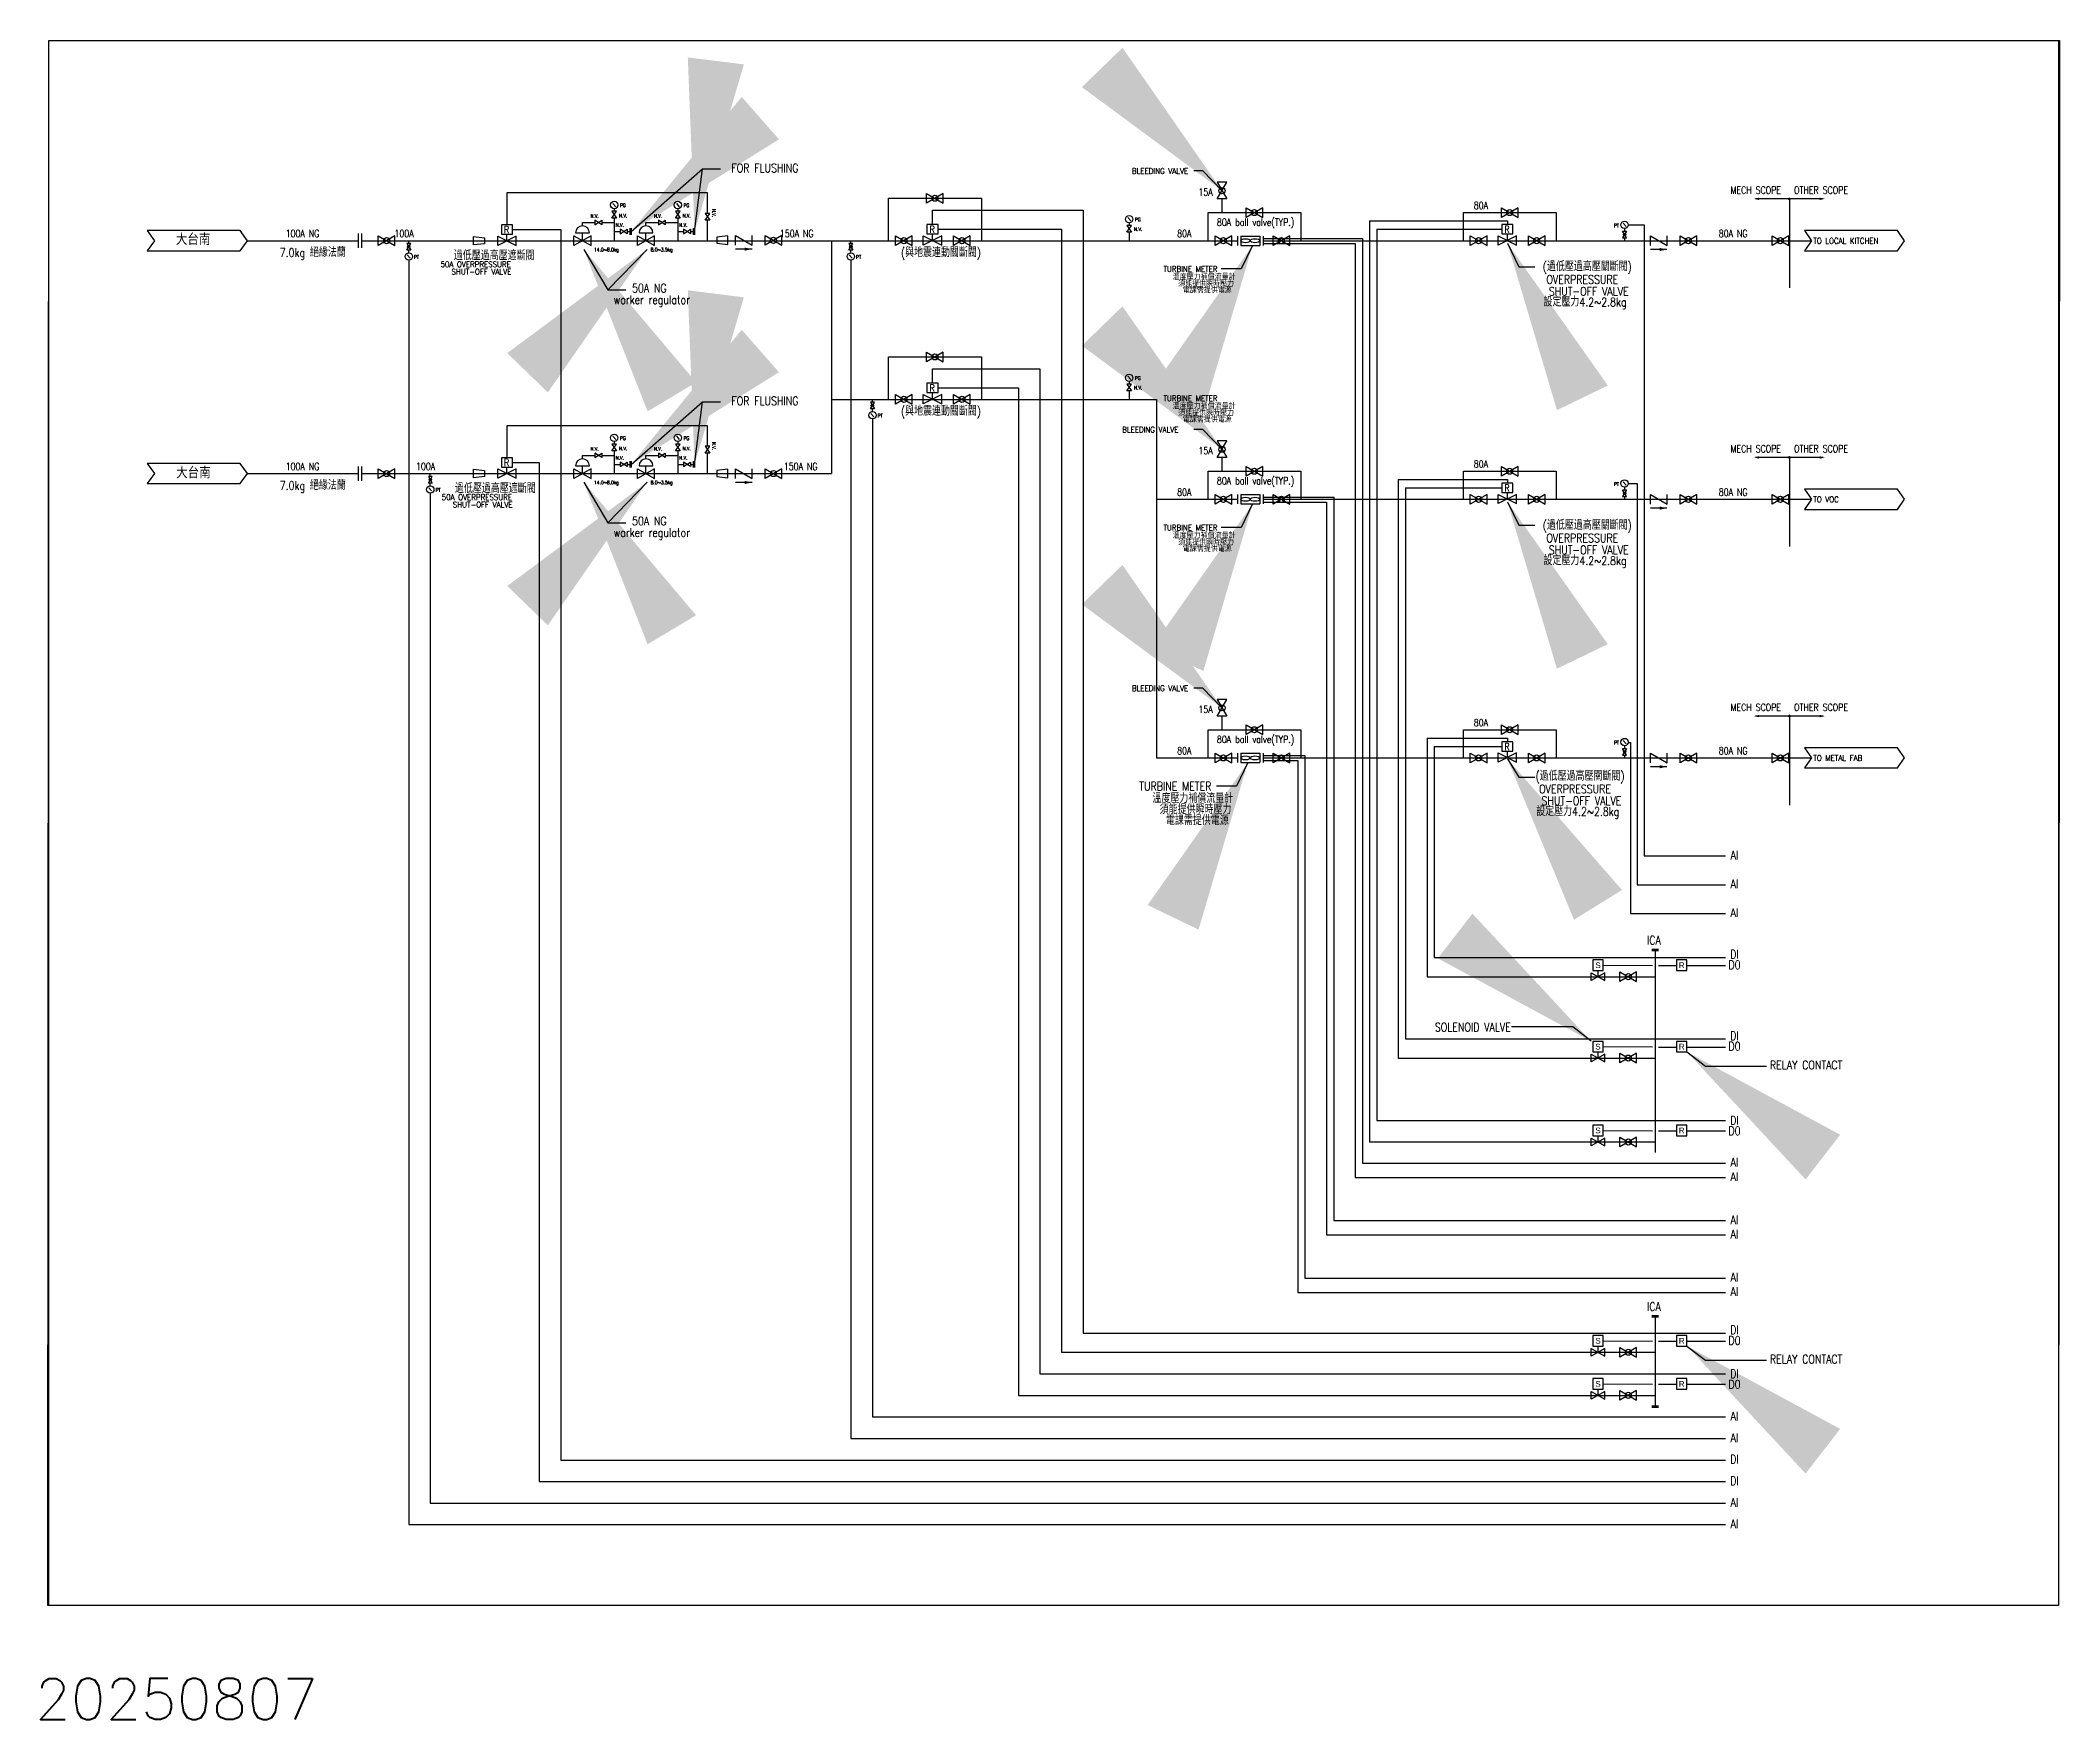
# Model space of a CAD drawing. Header units: millimetres. Extents: x 25235 to 25970, y -8887 to -8276.
import ezdxf
from ezdxf.enums import TextEntityAlignment as Align

# ---------------------------------------------------------------- set-up
doc = ezdxf.new("R2010")
doc.units = ezdxf.units.MM
for name, color, linetype in [('0-FMCS', 6, 'Continuous'), ('M-P-TXT2.5', 7, 'Continuous'), ('M-P-TXT3', 52, 'Continuous'), ('M-P-VALVE', 7, 'Continuous'), ('P-TXT', 7, 'Continuous'), ('TXT3', 246, 'Continuous')]:
    doc.layers.add(name, color=color, linetype=linetype)
doc.styles.add('HKEC', font='romans.shx', dxfattribs={"width": 0.8, "bigfont": 'china.shx'})
doc.styles.add('LK-TXT2-P', font='romans.shx', dxfattribs={"width": 0.8, "bigfont": 'chineset.shx'})
doc.styles.get("Standard").update_dxf_attribs({"font": 'arial.ttf'})
doc.dimstyles.new('ISO-25', dxfattribs={"dimtxt": 2.5, "dimasz": 2.5, "dimexe": 1.25, "dimexo": 0.625, "dimtad": 1, "dimtxsty": 'Standard', "dimcen": 2.5, "dimadec": 0, "dimazin": 0, "dimtfac": 1, "dimtmove": 0, "dimatfit": 3, "dimfxl": 1, "dimarcsym": 0})

# ---------------------------------------------------------------- blocks, each defined once
blk = doc.blocks.new('GLV')
at = {"layer": 'M-P-VALVE'}
blk.add_lwpolyline([(0, -0.675), (0, 0.675), (2.322, -0.675), (2.322, 0.675)], close=True, dxfattribs=at)
blk.add_circle((1.161, 0), 0.425, dxfattribs=at)
blk = doc.blocks.new('GLV-69')
blk.add_blockref('GLV', (0, 0))
blk = doc.blocks.new('PG-69')
at = {"layer": 'M-P-VALVE'}
for p, q in [((-0.22, 3.02), (0.28, 2.46)), ((0, 2.12), (0, 1.65)), ((0, 0.49), (0, 0))]:
    blk.add_line(p, q, dxfattribs=at)
blk.add_circle((0, 2.76), 0.642, dxfattribs=at)
at = {"xscale": 0.5, "yscale": 0.5, "zscale": 0.5, "rotation": 270}
blk.add_blockref('GLV-69', (0, 1.65), dxfattribs=at)
blk = doc.blocks.new('PNE-TWO')
at = {"layer": 'M-P-VALVE'}
blk.add_line((0, 0), (0, 1.07), dxfattribs=at)
blk.add_lwpolyline([(1.18, 0.66), (-1.18, -0.66), (-1.18, 0.66), (1.18, -0.66)], close=True, dxfattribs=at)
blk.add_lwpolyline([(-0.95, 1.07), (0.95, 1.07, 1)], format="xyb", close=True, dxfattribs=at)
blk = doc.blocks.new('PNE-TWO-69')
at = {"xscale": 1.015873015872455, "yscale": 1.015873015872455, "zscale": 1.015873015872455}
blk.add_blockref('PNE-TWO', (1.2, 0), dxfattribs=at)
blk = doc.blocks.new('50Ax32A-1')
at = {"flags": 128}
blk.add_lwpolyline([(0, -30), (0, 30), (76, 21), (76, -21)], close=True, dxfattribs=at)
blk = doc.blocks.new('CV')
at = {"layer": 'M-P-VALVE'}
blk.add_line((2.29, -1.23), (0, -1.23), dxfattribs=at)
blk.add_lwpolyline([(0, -0.68), (0, 0.68), (2.32, -0.68), (2.32, 0.68)], dxfattribs=at)
blk.add_lwpolyline([(2.29, -1.23, 0, 0.447, 0), (1.26, -1.23, 0.447, 0.447, 0)], format="xyseb", dxfattribs=at)
blk = doc.blocks.new('CV-69')
blk.add_blockref('CV', (0, 0))
blk = doc.blocks.new('0-PG')
at = {"layer": 'M-P-VALVE'}
for p, q in [((-9, 161), (11, 138)), ((0, 125), (0, 106)), ((0, 59), (0, 0))]:
    blk.add_line(p, q, dxfattribs=at)
blk.add_lwpolyline([(16, 106), (-16, 106), (16, 59), (-16, 59)], close=True, dxfattribs=at)
blk.add_circle((0, 150), 25.7, dxfattribs=at)
at = {"layer": 'P-TXT', "ltscale": 10, "style": 'HKEC', "width": 0.8}
blk.add_text('PG', height=25, dxfattribs=at).set_placement((40, 135))
blk = doc.blocks.new('0-N.V.')
at = {"layer": 'M-P-VALVE'}
blk.add_lwpolyline([(-24, 16), (-24, -16), (24, 16), (24, -16)], close=True, dxfattribs=at)
at = {"layer": 'M-P-VALVE', "style": 'HKEC', "width": 0.8}
blk.add_text('N.V.', height=25, dxfattribs=at).set_placement((-55, 33))

msp = doc.modelspace()

# ---------------------------------------------------------------- hatches: boundary and pattern name
at = {"layer": 'M-P-TXT3'}
h = msp.add_hatch(dxfattribs=at)
h.set_pattern_fill('ANSI31', color=256, scale=0.608797, style=0)
h.set_pattern_definition([(225, (26026.89397, -8281.48494), (0.053810543, -0.053810543), [])])
edge = h.paths.add_edge_path()
edge.add_arc((25871.41, -8333.47), 0.304, 0, 360)
h = msp.add_hatch(dxfattribs=at)
h.set_pattern_fill('ANSI31', color=256, scale=0.608797, style=0)
h.set_pattern_definition([(225, (26026.89397, -8375.533546), (0.053810543, -0.053810543), [])])
edge = h.paths.add_edge_path()
edge.add_arc((25871.41, -8427.52), 0.304, 0, 360)
h = msp.add_hatch(dxfattribs=at)
h.set_pattern_fill('ANSI31', color=256, scale=0.608797, style=0)
h.set_pattern_definition([(225, (26026.89397, -8469.582154), (0.053810543, -0.053810543), [])])
edge = h.paths.add_edge_path()
edge.add_arc((25871.41, -8521.57), 0.304, 0, 360)

# ---------------------------------------------------------------- linework, layer by layer
for p, q in [((25478, -8331.3), (25405.1, -8331.3)), ((25405.1, -8331.3), (25405.1, -8342.91)), ((25478, -8338.76), (25478, -8331.3)), ((25665.09, -8333.51), (25665.09, -8338.46)), ((25871.41, -8339.78), (25871.41, -8365.87)), ((25350.94, -8346.07), (25350.94, -8351.3)), ((25352.24, -8346.07), (25352.24, -8351.3)), ((25408.49, -8346.99), (25401.71, -8350.38)), ((25401.71, -8350.38), (25401.71, -8346.99)), ((25401.71, -8346.99), (25408.49, -8350.38)), ((25405.1, -8348.68), (25405.1, -8346.32)), ((25408.49, -8350.38), (25408.49, -8346.99)), ((25432.56, -8343.35), (25432.56, -8342.06)), ((25432.56, -8342.06), (25437.1, -8342.06)), ((25439.56, -8342.06), (25444.1, -8342.06)), ((25444.1, -8343.53), (25444.1, -8348.68)), ((25444.1, -8345.32), (25446.27, -8345.32)), ((25448.73, -8345.32), (25449.72, -8345.32)), ((25449.72, -8344.14), (25449.72, -8346.5)), ((25450.24, -8344.14), (25450.24, -8346.5)), ((25455.64, -8343.35), (25455.64, -8342.06)), ((25455.64, -8342.06), (25460.18, -8342.06)), ((25462.64, -8342.06), (25467.19, -8342.06)), ((25467.19, -8343.53), (25467.19, -8348.68)), ((25467.19, -8345.32), (25469.36, -8345.32)), ((25471.82, -8345.32), (25472.8, -8345.32)), ((25472.8, -8344.14), (25472.8, -8346.5)), ((25473.32, -8344.14), (25473.32, -8346.5)), ((25478, -8348.68), (25478, -8341.22)), ((25563.24, -8346.88), (25556.46, -8350.26)), ((25556.46, -8350.26), (25556.46, -8346.88)), ((25556.46, -8346.88), (25563.24, -8350.26)), ((25559.85, -8348.57), (25559.85, -8346.2)), ((25563.24, -8350.26), (25563.24, -8346.88)), ((25772.24, -8346.88), (25765.47, -8350.26)), ((25765.47, -8350.26), (25765.47, -8346.88)), ((25765.47, -8346.88), (25772.24, -8350.26)), ((25768.86, -8348.57), (25768.86, -8346.2)), ((25772.24, -8350.26), (25772.24, -8346.88)), ((25310.71, -8348.68), (25350.94, -8348.68)), ((25352.24, -8348.68), (25670.69, -8348.68)), ((25680.03, -8348.68), (25879.48, -8348.68)), ((25523.06, -8406.39), (25641.31, -8406.39)), ((25563.24, -8404.58), (25556.46, -8407.96)), ((25556.46, -8407.96), (25556.46, -8404.58)), ((25556.46, -8404.58), (25563.24, -8407.96)), ((25559.85, -8406.27), (25559.85, -8403.91)), ((25563.24, -8407.96), (25563.24, -8404.58)), ((25641.31, -8406.39), (25641.31, -8536.78)), ((25478, -8416), (25405.1, -8416)), ((25405.1, -8416), (25405.1, -8427.6)), ((25478, -8423.46), (25478, -8416)), ((25432.56, -8428.04), (25432.56, -8426.75)), ((25432.56, -8426.75), (25437.1, -8426.75)), ((25432.56, -8428.04), (25432.56, -8426.75)), ((25432.56, -8426.75), (25437.1, -8426.75)), ((25439.56, -8426.75), (25444.1, -8426.75)), ((25444.1, -8428.23), (25444.1, -8433.38)), ((25449.72, -8428.84), (25449.72, -8431.19)), ((25450.24, -8428.84), (25450.24, -8431.19)), ((25455.64, -8428.04), (25455.64, -8426.75)), ((25455.64, -8426.75), (25460.18, -8426.75)), ((25462.64, -8426.75), (25467.19, -8426.75)), ((25467.19, -8428.23), (25467.19, -8433.38)), ((25472.8, -8428.84), (25472.8, -8431.19)), ((25473.32, -8428.84), (25473.32, -8431.19)), ((25478, -8433.38), (25478, -8425.92)), ((25665.09, -8427.56), (25665.09, -8432.51)), ((25310.71, -8433.38), (25350.94, -8433.38)), ((25350.94, -8430.77), (25350.94, -8435.99)), ((25352.24, -8430.77), (25352.24, -8435.99)), ((25352.24, -8433.38), (25523.06, -8433.38)), ((25408.49, -8431.68), (25401.71, -8435.07)), ((25401.71, -8435.07), (25401.71, -8431.68)), ((25401.71, -8431.68), (25408.49, -8435.07)), ((25405.1, -8433.38), (25405.1, -8431.01)), ((25408.49, -8435.07), (25408.49, -8431.68)), ((25444.1, -8430.02), (25446.27, -8430.02)), ((25448.73, -8430.02), (25449.72, -8430.02)), ((25467.19, -8430.02), (25469.36, -8430.02)), ((25471.82, -8430.02), (25472.8, -8430.02)), ((25871.41, -8433.83), (25871.41, -8459.91)), ((25641.31, -8442.73), (25670.69, -8442.73)), ((25680.03, -8442.73), (25879.48, -8442.73)), ((25772.24, -8440.93), (25765.47, -8444.31)), ((25765.47, -8444.31), (25765.47, -8440.93)), ((25765.47, -8440.93), (25772.24, -8444.31)), ((25768.86, -8442.62), (25768.86, -8440.25)), ((25772.24, -8444.31), (25772.24, -8440.93)), ((25665.09, -8521.61), (25665.09, -8526.56)), ((25871.41, -8527.87), (25871.41, -8553.96)), ((25641.31, -8536.78), (25670.69, -8536.78)), ((25680.03, -8536.78), (25879.48, -8536.78)), ((25772.24, -8534.98), (25765.47, -8538.36)), ((25765.47, -8538.36), (25765.47, -8534.98)), ((25765.47, -8534.98), (25772.24, -8538.36)), ((25768.86, -8536.67), (25768.86, -8534.3)), ((25772.24, -8538.36), (25772.24, -8534.98)), ((25821.45, -8606.28), (25823.81, -8606.28)), ((25821.45, -8606.8), (25823.81, -8606.8)), ((25822.63, -8606.8), (25822.63, -8680.24)), ((25821.45, -8739.52), (25823.81, -8739.52)), ((25821.45, -8740.05), (25823.81, -8740.05)), ((25822.63, -8740.05), (25822.63, -8772.4)), ((25821.45, -8772.4), (25823.81, -8772.4)), ((25821.45, -8772.92), (25823.81, -8772.92))]:
    msp.add_line(p, q)
at = {"color": 2}
for p, q in [((25670.69, -8346.99), (25670.69, -8350.38)), ((25671.91, -8346.99), (25671.91, -8350.38)), ((25671.91, -8346.99), (25678.81, -8346.99)), ((25678.81, -8346.99), (25678.81, -8350.38)), ((25680.03, -8346.99), (25680.03, -8350.38)), ((25671.91, -8350.38), (25678.81, -8350.38)), ((25670.69, -8441.03), (25670.69, -8444.43)), ((25671.91, -8441.03), (25671.91, -8444.43)), ((25671.91, -8441.03), (25678.81, -8441.03)), ((25678.81, -8441.03), (25678.81, -8444.43)), ((25680.03, -8441.03), (25680.03, -8444.43)), ((25671.91, -8444.43), (25678.81, -8444.43)), ((25670.69, -8535.08), (25670.69, -8538.48)), ((25671.91, -8535.08), (25671.91, -8538.48)), ((25671.91, -8535.08), (25678.81, -8535.08)), ((25671.91, -8538.48), (25678.81, -8538.48)), ((25678.81, -8535.08), (25678.81, -8538.48)), ((25680.03, -8535.08), (25680.03, -8538.48))]:
    msp.add_line(p, q, dxfattribs=at)
for points in [[(25238.51, -8275.83), (25969.67, -8275.83), (25969.3, -8845.01), (25238.13, -8845.01)], [(25238.51, -8275.83), (25969.3, -8275.83), (25969.3, -8845.01), (25238.51, -8845.01)], [(25403.07, -8346.32), (25407.13, -8346.32), (25407.13, -8342.91), (25403.07, -8342.91)], [(25557.82, -8346.2), (25561.88, -8346.2), (25561.88, -8342.8), (25557.82, -8342.8)], [(25766.83, -8346.2), (25770.89, -8346.2), (25770.89, -8342.8), (25766.83, -8342.8)], [(25557.82, -8403.91), (25561.88, -8403.91), (25561.88, -8400.5), (25557.82, -8400.5)], [(25403.07, -8431.01), (25407.13, -8431.01), (25407.13, -8427.6), (25403.07, -8427.6)], [(25766.83, -8440.25), (25770.89, -8440.25), (25770.89, -8436.85), (25766.83, -8436.85)], [(25766.83, -8534.3), (25770.89, -8534.3), (25770.89, -8530.89), (25766.83, -8530.89)]]:
    msp.add_lwpolyline(points, close=True)
for points in [[(25543.85, -8348.68), (25543.85, -8333.24), (25577.59, -8333.24), (25577.59, -8348.68)], [(25660.03, -8348.68), (25660.03, -8338.46), (25693.78, -8338.46), (25693.78, -8348.68)], [(25752.85, -8348.68), (25752.85, -8338.46), (25786.6, -8338.46), (25786.6, -8348.68)], [(25523.06, -8348.68), (25523.06, -8433.38)], [(25543.85, -8406.39), (25543.85, -8390.94), (25577.59, -8390.94), (25577.59, -8406.39)], [(25660.03, -8442.73), (25660.03, -8432.51), (25693.78, -8432.51), (25693.78, -8442.73)], [(25752.85, -8442.73), (25752.85, -8432.51), (25786.6, -8432.51), (25786.6, -8442.73)], [(25660.03, -8536.78), (25660.03, -8526.56), (25693.78, -8526.56), (25693.78, -8536.78)], [(25752.85, -8536.78), (25752.85, -8526.56), (25786.6, -8526.56), (25786.6, -8536.78)]]:
    msp.add_lwpolyline(points)
for centre in [(25673.64, -8348.68), (25677.09, -8348.68), (25673.64, -8442.73), (25677.09, -8442.73), (25673.64, -8536.78), (25677.09, -8536.78)]:
    msp.add_ellipse(centre, major_axis=(1.73, 0), ratio=0.423998, dxfattribs=at)
at = {"layer": '0-FMCS'}
for p, q in [((25559.85, -8342.8), (25559.85, -8337.57)), ((25559.85, -8337.57), (25614.56, -8337.57)), ((25614.56, -8337.57), (25614.56, -8745.96)), ((25561.88, -8344.5), (25606.72, -8344.5)), ((25606.72, -8344.5), (25606.72, -8752.93)), ((25718.76, -8341.5), (25768.86, -8341.5)), ((25718.76, -8341.5), (25718.76, -8676.45)), ((25721.38, -8344.5), (25766.83, -8344.5)), ((25721.38, -8344.5), (25721.38, -8668.61)), ((25768.86, -8341.5), (25768.86, -8342.8)), ((25559.85, -8400.5), (25559.85, -8395.27)), ((25559.85, -8395.27), (25598.88, -8395.27)), ((25598.88, -8395.27), (25598.88, -8760.77)), ((25561.88, -8402.2), (25591.05, -8402.2)), ((25591.05, -8402.2), (25591.05, -8768.61)), ((25729.21, -8435.55), (25768.86, -8435.55)), ((25729.21, -8435.55), (25729.21, -8645.96)), ((25768.86, -8435.55), (25768.86, -8436.85)), ((25731.83, -8438.55), (25766.83, -8438.55)), ((25731.83, -8438.55), (25731.83, -8638.99)), ((25739.66, -8529.6), (25768.86, -8529.6)), ((25739.66, -8529.6), (25739.66, -8616.35)), ((25768.86, -8529.6), (25768.86, -8530.89)), ((25742.28, -8532.6), (25766.83, -8532.6)), ((25742.28, -8532.6), (25742.28, -8609.38)), ((25742.28, -8609.38), (25848.14, -8609.38)), ((25803.73, -8612.17), (25821.58, -8612.26)), ((25823.77, -8612.32), (25830.35, -8612.32)), ((25834.17, -8612.32), (25848.14, -8612.32)), ((25739.66, -8616.35), (25822.63, -8616.35)), ((25731.83, -8638.99), (25848.14, -8638.99)), ((25803.73, -8641.79), (25821.58, -8641.88)), ((25823.77, -8641.94), (25830.35, -8641.94)), ((25834.17, -8641.94), (25848.14, -8641.94)), ((25729.21, -8645.96), (25822.63, -8645.96)), ((25721.38, -8668.61), (25848.14, -8668.61)), ((25718.76, -8676.45), (25822.63, -8676.45)), ((25803.73, -8672.27), (25821.58, -8672.36)), ((25823.77, -8672.42), (25830.35, -8672.42)), ((25834.17, -8672.42), (25848.14, -8672.42)), ((25614.56, -8745.96), (25848.14, -8745.96)), ((25803.73, -8748.76), (25821.58, -8748.85)), ((25823.77, -8748.91), (25830.35, -8748.91)), ((25834.17, -8748.91), (25848.14, -8748.91)), ((25606.72, -8752.93), (25822.63, -8752.93)), ((25598.88, -8760.77), (25848.14, -8760.77)), ((25803.73, -8764.43), (25821.58, -8764.52)), ((25823.77, -8764.58), (25830.35, -8764.58)), ((25834.17, -8764.58), (25848.14, -8764.58)), ((25591.05, -8768.61), (25822.63, -8768.61))]:
    msp.add_line(p, q, dxfattribs=at)
at = {"layer": '0-FMCS', "color": 5}
for p, q in [((25680.03, -8347.85), (25716.15, -8347.85)), ((25716.15, -8347.85), (25716.15, -8684.13)), ((25812.84, -8342.91), (25818.63, -8342.91)), ((25818.63, -8342.91), (25818.63, -8572.44)), ((25680.03, -8349.69), (25713.54, -8349.69)), ((25713.54, -8349.69), (25713.54, -8689.35)), ((25369.38, -8355.8), (25369.38, -8815.63)), ((25530.14, -8355.8), (25530.14, -8784.28)), ((25537.98, -8413.5), (25537.98, -8776.45)), ((25377.21, -8440.49), (25377.21, -8807.8)), ((25680.03, -8441.9), (25705.7, -8441.9)), ((25680.03, -8443.73), (25703.09, -8443.73)), ((25703.09, -8443.73), (25703.09, -8710.25)), ((25705.7, -8441.9), (25705.7, -8705.03)), ((25812.84, -8436.96), (25816.11, -8436.96)), ((25816.11, -8436.96), (25816.11, -8582.89)), ((25812.82, -8531.22), (25813.6, -8531.22)), ((25813.6, -8531.22), (25813.6, -8593.34)), ((25680.03, -8535.95), (25695.25, -8535.95)), ((25680.03, -8537.78), (25692.64, -8537.78)), ((25692.64, -8537.78), (25692.64, -8731.15)), ((25695.25, -8535.95), (25695.25, -8725.93)), ((25818.63, -8572.44), (25848.14, -8572.44)), ((25816.11, -8582.89), (25848.14, -8582.89)), ((25813.6, -8593.34), (25848.14, -8593.34)), ((25716.15, -8684.13), (25848.14, -8684.13)), ((25713.54, -8689.35), (25848.14, -8689.35)), ((25705.7, -8705.03), (25848.14, -8705.03)), ((25703.09, -8710.25), (25848.14, -8710.25)), ((25695.25, -8725.93), (25848.14, -8725.93)), ((25692.64, -8731.15), (25848.14, -8731.15)), ((25537.98, -8776.45), (25848.14, -8776.45)), ((25530.14, -8784.28), (25848.14, -8784.28)), ((25377.21, -8807.8), (25848.14, -8807.8)), ((25369.38, -8815.63), (25848.14, -8815.63))]:
    msp.add_line(p, q, dxfattribs=at)
at = {"layer": '0-FMCS'}
for points in [[(25407.13, -8344.61), (25424.67, -8344.61), (25424.67, -8792.12), (25848.14, -8792.12)], [(25407.13, -8429.31), (25416.83, -8429.31), (25416.83, -8799.96), (25848.14, -8799.96)]]:
    msp.add_lwpolyline(points, dxfattribs=at)
at = {"layer": 'M-P-TXT3'}
for p, q in [((25883.74, -8333.47), (25859.14, -8333.47)), ((25871.41, -8333.47), (25871.41, -8339.78)), ((25883.74, -8427.52), (25859.14, -8427.52)), ((25871.41, -8427.52), (25871.41, -8433.83)), ((25883.74, -8521.57), (25859.14, -8521.57)), ((25871.41, -8521.57), (25871.41, -8527.87))]:
    msp.add_line(p, q, dxfattribs=at)
for centre in [(25871.41, -8333.47), (25871.41, -8427.52), (25871.41, -8521.57)]:
    msp.add_circle(centre, 0.304, dxfattribs=at)
for points in [[(25860.38, -8333.91), (25860.38, -8333.04), (25858.6, -8333.47)], [(25882.45, -8333.91), (25882.45, -8333.04), (25884.23, -8333.47)], [(25860.38, -8427.96), (25860.38, -8427.08), (25858.6, -8427.52)], [(25882.45, -8427.96), (25882.45, -8427.08), (25884.23, -8427.52)], [(25860.38, -8522.01), (25860.38, -8521.13), (25858.6, -8521.57)], [(25882.45, -8522.01), (25882.45, -8521.13), (25884.23, -8521.57)]]:
    msp.add_solid(points, dxfattribs=at)
at = {"layer": 'M-P-VALVE'}
for p, q in [((25801.82, -8616.35), (25801.82, -8614.08)), ((25801.82, -8645.96), (25801.82, -8643.7)), ((25801.82, -8676.45), (25801.82, -8674.18)), ((25801.82, -8752.93), (25801.82, -8750.67)), ((25801.82, -8768.61), (25801.82, -8766.35))]:
    msp.add_line(p, q, dxfattribs=at)
at = {"layer": 'M-P-VALVE', "flags": 128}
for points in [[(25803.73, -8610.26), (25799.91, -8610.26), (25799.91, -8614.08), (25803.73, -8614.08)], [(25834.17, -8610.26), (25830.35, -8610.26), (25830.35, -8614.08), (25834.17, -8614.08)], [(25803.73, -8639.88), (25799.91, -8639.88), (25799.91, -8643.7), (25803.73, -8643.7)], [(25834.17, -8639.88), (25830.35, -8639.88), (25830.35, -8643.7), (25834.17, -8643.7)], [(25803.73, -8670.36), (25799.91, -8670.36), (25799.91, -8674.18), (25803.73, -8674.18)], [(25834.17, -8670.36), (25830.35, -8670.36), (25830.35, -8674.18), (25834.17, -8674.18)], [(25803.73, -8746.85), (25799.91, -8746.85), (25799.91, -8750.67), (25803.73, -8750.67)], [(25834.17, -8746.85), (25830.35, -8746.85), (25830.35, -8750.67), (25834.17, -8750.67)], [(25803.73, -8762.52), (25799.91, -8762.52), (25799.91, -8766.35), (25803.73, -8766.35)], [(25834.17, -8762.52), (25830.35, -8762.52), (25830.35, -8766.35), (25834.17, -8766.35)]]:
    msp.add_lwpolyline(points, close=True, dxfattribs=at)
at = {"layer": 'M-P-VALVE'}
for points in [[(25804.33, -8614.94), (25799.31, -8617.76), (25799.31, -8614.94), (25804.33, -8617.76)], [(25804.33, -8644.55), (25799.31, -8647.37), (25799.31, -8644.55), (25804.33, -8647.37)], [(25804.33, -8675.04), (25799.31, -8677.86), (25799.31, -8675.04), (25804.33, -8677.86)], [(25804.33, -8751.52), (25799.31, -8754.35), (25799.31, -8751.52), (25804.33, -8754.35)], [(25804.33, -8767.2), (25799.31, -8770.02), (25799.31, -8767.2), (25804.33, -8770.02)]]:
    msp.add_lwpolyline(points, close=True, dxfattribs=at)
at = {"layer": 'TXT3'}
for points in [[(25310.71, -8348.68), (25308.1, -8345.03), (25274.27, -8345.03), (25276.88, -8348.68), (25274.27, -8352.34), (25308.1, -8352.34), (25310.71, -8348.68)], [(25913.3, -8348.68), (25910.69, -8345.03), (25876.86, -8345.03), (25879.48, -8348.68), (25876.86, -8352.34), (25910.69, -8352.34), (25913.3, -8348.68)], [(25310.71, -8433.38), (25308.1, -8429.72), (25274.27, -8429.72), (25276.88, -8433.38), (25274.27, -8437.04), (25308.1, -8437.04), (25310.71, -8433.38)], [(25913.3, -8442.73), (25910.69, -8439.08), (25876.86, -8439.08), (25879.48, -8442.73), (25876.86, -8446.39), (25910.69, -8446.39), (25913.3, -8442.73)], [(25913.3, -8536.78), (25910.69, -8533.12), (25876.86, -8533.12), (25879.48, -8536.78), (25876.86, -8540.44), (25910.69, -8540.44), (25913.3, -8536.78)]]:
    msp.add_lwpolyline(points, dxfattribs=at)

# ---------------------------------------------------------------- block references
for name, p, xscale, yscale, zscale in [('GLV-69', (25557.69, -8333.24), 2.612461341349956, 2.612461341349956, 2.612461341349956), ('0-N.V.', (25438.33, -8342.06), 0.05224922682699913, 0.05224922682699913, 0.05224922682699913), ('0-PG', (25444.1, -8343.53), 0.05224922682699913, 0.05224922682699913, 0.05224922682699913), ('0-N.V.', (25461.41, -8342.06), 0.05224922682699913, 0.05224922682699913, 0.05224922682699913), ('0-PG', (25467.19, -8343.53), 0.05224922682699913, 0.05224922682699913, 0.05224922682699913), ('0-PG', (25631.36, -8348.68), 0.05224922682699913, 0.05224922682699913, 0.05224922682699913), ('GLV-69', (25673.87, -8338.46), 2.612461341349956, 2.612461341349956, 2.612461341349956), ('GLV-69', (25766.69, -8338.46), 2.612461341349956, 2.612461341349956, 2.612461341349956), ('GLV-69', (25358.29, -8348.68), 2.612461341349956, 2.612461341349956, 2.612461341349956), ('50Ax32A-1', (25392.9, -8348.68), 0.05224922682699913, 0.05224922682699913, 0.05224922682699913), ('PNE-TWO-69', (25429.42, -8348.68), 2.612461341349956, 2.612461341349956, 2.612461341349956), ('0-N.V.', (25447.5, -8345.32), 0.05224922682699913, 0.05224922682699913, 0.05224922682699913), ('PNE-TWO-69', (25452.51, -8348.68), 2.612461341349956, 2.612461341349956, 2.612461341349956), ('0-N.V.', (25470.59, -8345.32), 0.05224922682699913, 0.05224922682699913, 0.05224922682699913), ('50Ax32A-1', (25485.43, -8348.54), -0.05224922682699913, 0.05224922682699913, 0.05224922682699913), ('CV-69', (25488.21, -8348.54), 2.612461341349956, 2.612461341349956, 2.612461341349956), ('GLV-69', (25498.96, -8348.54), 2.612461341349956, 2.612461341349956, 2.612461341349956), ('GLV-69', (25546.39, -8348.68), 2.612461341349956, 2.612461341349956, 2.612461341349956), ('GLV-69', (25567.49, -8348.68), 2.612461341349956, 2.612461341349956, 2.612461341349956), ('GLV-69', (25662.57, -8348.68), 2.612461341349956, 2.612461341349956, 2.612461341349956), ('GLV-69', (25683.68, -8348.68), 2.612461341349956, 2.612461341349956, 2.612461341349956), ('GLV-69', (25755.39, -8348.68), 2.612461341349956, 2.612461341349956, 2.612461341349956), ('GLV-69', (25776.5, -8348.68), 2.612461341349956, 2.612461341349956, 2.612461341349956), ('PG-69', (25811.49, -8348.68), 2.089969073079965, 2.089969073079965, 2.089969073079965), ('CV-69', (25820.9, -8348.68), 2.612461341349956, 2.612461341349956, 2.612461341349956), ('GLV-69', (25831.65, -8348.68), 2.612461341349956, 2.612461341349956, 2.612461341349956), ('GLV-69', (25865.11, -8348.68), 2.612461341349956, 2.612461341349956, 2.612461341349956), ('GLV-69', (25557.69, -8390.94), 2.612461341349956, 2.612461341349956, 2.612461341349956), ('0-PG', (25631.36, -8406.39), 0.05224922682699913, 0.05224922682699913, 0.05224922682699913), ('GLV-69', (25546.39, -8406.39), 2.612461341349956, 2.612461341349956, 2.612461341349956), ('GLV-69', (25567.49, -8406.39), 2.612461341349956, 2.612461341349956, 2.612461341349956), ('0-PG', (25444.1, -8428.23), 0.05224922682699913, 0.05224922682699913, 0.05224922682699913), ('0-PG', (25467.19, -8428.23), 0.05224922682699913, 0.05224922682699913, 0.05224922682699913), ('PNE-TWO-69', (25429.42, -8433.38), 2.612461341349956, 2.612461341349956, 2.612461341349956), ('0-N.V.', (25438.33, -8426.75), 0.05224922682699913, 0.05224922682699913, 0.05224922682699913), ('0-N.V.', (25447.5, -8430.02), 0.05224922682699913, 0.05224922682699913, 0.05224922682699913), ('PNE-TWO-69', (25452.51, -8433.38), 2.612461341349956, 2.612461341349956, 2.612461341349956), ('0-N.V.', (25461.41, -8426.75), 0.05224922682699913, 0.05224922682699913, 0.05224922682699913), ('0-N.V.', (25470.59, -8430.02), 0.05224922682699913, 0.05224922682699913, 0.05224922682699913), ('GLV-69', (25358.29, -8433.38), 2.612461341349956, 2.612461341349956, 2.612461341349956), ('50Ax32A-1', (25392.9, -8433.38), 0.05224922682699913, 0.05224922682699913, 0.05224922682699913), ('50Ax32A-1', (25485.43, -8433.38), -0.05224922682699913, 0.05224922682699913, 0.05224922682699913), ('CV-69', (25488.21, -8433.38), 2.612461341349956, 2.612461341349956, 2.612461341349956), ('GLV-69', (25498.97, -8433.38), 2.612461341349956, 2.612461341349956, 2.612461341349956), ('GLV-69', (25673.87, -8432.51), 2.612461341349956, 2.612461341349956, 2.612461341349956), ('GLV-69', (25766.69, -8432.51), 2.612461341349956, 2.612461341349956, 2.612461341349956), ('PG-69', (25811.49, -8442.73), 2.089969073079965, 2.089969073079965, 2.089969073079965), ('GLV-69', (25662.57, -8442.73), 2.612461341349956, 2.612461341349956, 2.612461341349956), ('GLV-69', (25683.68, -8442.73), 2.612461341349956, 2.612461341349956, 2.612461341349956), ('GLV-69', (25755.39, -8442.73), 2.612461341349956, 2.612461341349956, 2.612461341349956), ('GLV-69', (25776.5, -8442.73), 2.612461341349956, 2.612461341349956, 2.612461341349956), ('CV-69', (25820.9, -8442.73), 2.612461341349956, 2.612461341349956, 2.612461341349956), ('GLV-69', (25831.65, -8442.73), 2.612461341349956, 2.612461341349956, 2.612461341349956), ('GLV-69', (25865.11, -8442.73), 2.612461341349956, 2.612461341349956, 2.612461341349956), ('GLV-69', (25673.87, -8526.56), 2.612461341349956, 2.612461341349956, 2.612461341349956), ('GLV-69', (25766.69, -8526.56), 2.612461341349956, 2.612461341349956, 2.612461341349956), ('PG-69', (25811.49, -8536.78), 2.089969073079965, 2.089969073079965, 2.089969073079965), ('GLV-69', (25662.57, -8536.78), 2.612461341349956, 2.612461341349956, 2.612461341349956), ('GLV-69', (25683.68, -8536.78), 2.612461341349956, 2.612461341349956, 2.612461341349956), ('GLV-69', (25755.39, -8536.78), 2.612461341349956, 2.612461341349956, 2.612461341349956), ('GLV-69', (25776.5, -8536.78), 2.612461341349956, 2.612461341349956, 2.612461341349956), ('CV-69', (25820.9, -8536.78), 2.612461341349956, 2.612461341349956, 2.612461341349956), ('GLV-69', (25831.65, -8536.78), 2.612461341349956, 2.612461341349956, 2.612461341349956), ('GLV-69', (25865.11, -8536.78), 2.612461341349956, 2.612461341349956, 2.612461341349956), ('GLV-69', (25809.78, -8616.35), 2.612461341349956, 2.612461341349956, 2.612461341349956), ('GLV-69', (25809.78, -8645.96), 2.612461341349956, 2.612461341349956, 2.612461341349956), ('GLV-69', (25809.78, -8676.45), 2.612461341349956, 2.612461341349956, 2.612461341349956), ('GLV-69', (25809.78, -8752.93), 2.612461341349956, 2.612461341349956, 2.612461341349956), ('GLV-69', (25809.78, -8768.61), 2.612461341349956, 2.612461341349956, 2.612461341349956)]:
    msp.add_blockref(name, p, dxfattribs=dict(xscale=xscale, yscale=yscale, zscale=zscale))
for name, p, xscale, yscale, zscale, rotation in [('GLV-69', (25665.09, -8333.51), 2.612461341349956, 2.612461341349956, 2.612461341349956, 90), ('0-N.V.', (25478, -8339.99), 0.05224922682699913, 0.05224922682699913, 0.05224922682699913, 270), ('PG-69', (25369.38, -8348.68), 2.089969073079965, 2.089969073079965, 2.089969073079965, 180), ('PG-69', (25530.14, -8348.68), 2.089969073079965, 2.089969073079965, 2.089969073079965, 180), ('PG-69', (25537.98, -8406.39), 2.089969073079965, 2.089969073079965, 2.089969073079965, 180), ('GLV-69', (25665.09, -8427.56), 2.612461341349956, 2.612461341349956, 2.612461341349956, 90), ('0-N.V.', (25478, -8424.69), 0.05224922682699913, 0.05224922682699913, 0.05224922682699913, 270), ('PG-69', (25377.21, -8433.38), 2.089969073079965, 2.089969073079965, 2.089969073079965, 180), ('GLV-69', (25665.09, -8521.61), 2.612461341349956, 2.612461341349956, 2.612461341349956, 90)]:
    msp.add_blockref(name, p, dxfattribs=dict(xscale=xscale, yscale=yscale, zscale=zscale, rotation=rotation))

# ---------------------------------------------------------------- texts
at = {"style": 'HKEC', "width": 0.8}
for s, height, p in [('15A', 2.612, (25659.13, -8331.01)), ('MECH SCOPE', 2.612, (25859.19, -8330.3)), ('OTHER SCOPE', 2.6125, (25882.93, -8330.3)), ('80A ball valve(TYP.)', 2.6125, (25677.3, -8341.96)), ('80A', 2.612, (25759.24, -8335.86)), ('100A NG', 2.612, (25330.75, -8346.08)), ('100A', 2.612, (25367.66, -8346.08)), ('150A NG', 2.612, (25510.45, -8346.08)), ('80A', 2.612, (25651.37, -8346.08)), ('80A NG', 2.612, (25850.97, -8346.08)), ('15A', 2.612, (25659.13, -8425.06)), ('80A', 2.612, (25759.24, -8429.91)), ('MECH SCOPE', 2.612, (25859.19, -8424.35)), ('OTHER SCOPE', 2.6125, (25882.93, -8424.35)), ('100A NG', 2.612, (25330.75, -8430.78)), ('100A', 2.612, (25375.5, -8430.78)), ('150A NG', 2.612, (25511.89, -8430.78)), ('80A ball valve(TYP.)', 2.6125, (25677.3, -8436)), ('80A', 2.612, (25651.37, -8440.13)), ('80A NG', 2.612, (25850.97, -8440.13)), ('MECH SCOPE', 2.612, (25859.19, -8518.4)), ('OTHER SCOPE', 2.6125, (25882.93, -8518.4)), ('15A', 2.612, (25659.13, -8519.11)), ('80A', 2.612, (25759.24, -8523.96)), ('80A ball valve(TYP.)', 2.6125, (25677.3, -8530.05)), ('80A', 2.612, (25651.37, -8534.18)), ('80A NG', 2.612, (25850.97, -8534.18))]:
    msp.add_text(s, height=height, dxfattribs=at).set_placement(p, align=Align.MIDDLE_CENTER)
for s, height, p in [('N.V.', 1.306, (25445.86, -8340.2)), ('N.V.', 1.306, (25468.95, -8340.2)), ('R', 2.61, (25404.01, -8345.98)), ('R', 2.61, (25558.76, -8345.87)), ('N.V.', 1.306, (25633.12, -8345.13)), ('R', 2.61, (25767.77, -8345.87)), ('14.0~8.0kg', 1.306, (25436.76, -8352.58)), ('8.0~3.5kg', 1.306, (25457.36, -8352.58)), ('R', 2.61, (25558.76, -8403.57)), ('N.V.', 1.306, (25633.12, -8402.83)), ('R', 2.61, (25404.01, -8430.68)), ('N.V.', 1.306, (25445.86, -8424.9)), ('N.V.', 1.306, (25468.95, -8424.9)), ('14.0~8.0kg', 1.306, (25436.76, -8437.27)), ('8.0~3.5kg', 1.306, (25457.36, -8437.27)), ('R', 2.61, (25767.77, -8439.92)), ('R', 2.61, (25767.77, -8533.97))]:
    msp.add_text(s, height=height, dxfattribs=at).set_placement(p)
at = {"layer": 'M-P-TXT2.5', "style": 'LK-TXT2-P', "width": 0.9}
for s, p in [('BLEEDING VALVE', (25642.58, -8323.36)), ('50A OVERPRESSURE', (25393.72, -8357.27)), ('SHUT-OFF VALVE', (25395.8, -8359.97)), ('TURBINE METER', (25653.64, -8358.98)), ('TURBINE METER', (25653.64, -8406)), ('BLEEDING VALVE', (25639.03, -8417.41)), ('50A OVERPRESSURE', (25394.16, -8441.96)), ('SHUT-OFF VALVE', (25396.25, -8444.66)), ('TURBINE METER', (25653.64, -8453.03)), ('BLEEDING VALVE', (25642.58, -8511.45))]:
    msp.add_text(s, height=2.09, dxfattribs=at).set_placement(p, align=Align.MIDDLE_CENTER)
at = {"layer": 'M-P-TXT2.5', "style": 'LK-TXT2-P'}
for p in [(25284.7, -8350.27), (25284.82, -8435.14)]:
    msp.add_text('大台南', height=4.18, dxfattribs=at).set_placement(p)
at = {"layer": 'M-P-TXT2.5', "style": 'LK-TXT2-P', "width": 0.9}
for s, p in [('TO LOCAL KITCHEN', (25880.11, -8349.78)), ('溫度壓力補償流量計', (25647.19, -8362.89)), ('須能提供瞬時壓力', (25649.16, -8365.38)), ('電課需提供電源', (25650.87, -8367.71)), ('溫度壓力補償流量計', (25647.19, -8409.91)), ('須能提供瞬時壓力', (25649.16, -8412.4)), ('電課需提供電源', (25650.87, -8414.74)), ('TO VOC', (25880.11, -8443.82)), ('溫度壓力補償流量計', (25647.19, -8456.94)), ('須能提供瞬時壓力', (25649.16, -8459.43)), ('電課需提供電源', (25650.87, -8461.76)), ('TO METAL FAB', (25880.11, -8537.87))]:
    msp.add_text(s, height=2.09, dxfattribs=at).set_placement(p)
at = {"layer": 'M-P-TXT2.5', "style": 'LK-TXT2-P'}
msp.add_text('20250807', height=15, dxfattribs=at).set_placement((25233.5, -8879.03), align=Align.MIDDLE_LEFT)
at = {"layer": 'M-P-VALVE'}
for s, p in [('S', (25801.82, -8613.22)), ('R', (25832.26, -8613.22)), ('S', (25801.82, -8642.84)), ('R', (25832.26, -8642.84)), ('S', (25801.82, -8673.32)), ('R', (25832.26, -8673.32)), ('S', (25801.82, -8749.81)), ('R', (25832.26, -8749.81)), ('S', (25801.82, -8765.48)), ('R', (25832.26, -8765.48))]:
    msp.add_text(s, height=2.09, dxfattribs=at).set_placement(p, align=Align.CENTER)
at = {"layer": 'P-TXT', "ltscale": 10, "style": 'HKEC', "width": 0.8}
for s, p in [('FOR FLUSHING', (25498.9, -8322.26)), ('OVERPRESSURE', (25796.12, -8362.79)), ('worker regulator', (25457.78, -8370.14)), ('50A NG ', (25457.72, -8365.93)), ('設定壓力4.2~2.8kg', (25797.12, -8371)), ('SHUT-OFF VALVE', (25798.44, -8367.1)), ('FOR FLUSHING', (25498.9, -8406.95)), ('50A NG ', (25457.72, -8450.62)), ('worker regulator', (25457.78, -8454.84)), ('OVERPRESSURE', (25796.12, -8456.83)), ('設定壓力4.2~2.8kg', (25797.12, -8465.05)), ('SHUT-OFF VALVE', (25798.44, -8461.15)), ('TURBINE METER', (25648.13, -8547.08)), ('OVERPRESSURE', (25793.47, -8548.08)), ('SHUT-OFF VALVE', (25795.79, -8552.39)), ('設定壓力4.2~2.8kg', (25794.47, -8556.29)), ('AI', (25851.45, -8572.16)), ('AI', (25851.45, -8582.61)), ('AI', (25851.45, -8593.06)), ('ICA', (25822.14, -8603.08)), ('D0', (25851.45, -8612.04)), ('DI', (25851.45, -8608.2)), ('D0', (25851.45, -8641.66)), ('DI', (25851.45, -8637.81)), ('D0', (25851.45, -8672.42)), ('DI', (25851.45, -8668.58)), ('AI', (25851.45, -8683.85)), ('AI', (25851.45, -8689.07)), ('AI', (25851.45, -8704.75)), ('AI', (25851.45, -8709.97)), ('AI', (25851.45, -8725.65)), ('AI', (25851.45, -8730.87)), ('ICA', (25822.14, -8736.32)), ('DI', (25851.45, -8744.78)), ('D0', (25851.45, -8748.63)), ('DI', (25851.45, -8760.74)), ('D0', (25851.45, -8764.59)), ('AI', (25851.45, -8776.17)), ('AI', (25851.45, -8784.01)), ('DI', (25851.45, -8791.84)), ('DI', (25851.45, -8799.68)), ('AI', (25851.45, -8807.52)), ('AI', (25851.45, -8815.35))]:
    msp.add_text(s, height=3.135, dxfattribs=at).set_placement(p, align=Align.MIDDLE_CENTER)
at = {"layer": 'P-TXT', "color": 3, "ltscale": 10, "style": 'HKEC', "width": 0.8}
for p in [(25807.63, -8343.83), (25371.29, -8355.29), (25532.05, -8355.29), (25539.89, -8412.99), (25379.13, -8439.99), (25807.63, -8437.88), (25807.63, -8531.93)]:
    msp.add_text('PT', height=1.306, dxfattribs=at).set_placement(p)
at = {"layer": 'P-TXT', "ltscale": 10, "style": 'HKEC', "width": 0.8}
for s, p in [('7.0kg 絕緣法蘭', (25322.46, -8354.59)), ('過低壓過高壓遮斷閥', (25385.75, -8355.72)), ('(與地震連動關斷閥)', (25548.35, -8354.59)), ('(過低壓過高壓關斷閥)', (25781.75, -8359.71)), ('(與地震連動關斷閥)', (25548.35, -8412.29)), ('7.0kg 絕緣法蘭', (25322.46, -8439.28)), ('過低壓過高壓遮斷閥', (25386.19, -8440.41)), ('(過低壓過高壓關斷閥)', (25781.75, -8453.76)), ('(過低壓過高壓關斷閥)', (25779.11, -8545)), ('溫度壓力補償流量計', (25639.81, -8553.12)), ('須能提供瞬時壓力', (25642.43, -8557.19)), ('電課需提供電源', (25644.71, -8561.17)), ('RELAY CONTACT', (25864.34, -8650.03)), ('RELAY CONTACT', (25864.34, -8757))]:
    msp.add_text(s, height=3.135, dxfattribs=at).set_placement(p)
msp.add_text('SOLENOID VALVE', height=3.135, dxfattribs=at).set_placement((25770.12, -8636.28), align=Align.RIGHT)

# ---------------------------------------------------------------- leaders
for points, override in [([(25473.32, -8345.32), (25476.15, -8322.59), (25482.7, -8322.59)], {"dimscale": 25, "dimgap": 0.625, "dimtad": 0, "dimfxl": 0.5, "dimfxlon": 1}), ([(25450.24, -8345.32), (25476.15, -8322.59), (25482.7, -8322.59)], {"dimscale": 25, "dimgap": 0.625, "dimtad": 0, "dimfxl": 0.5, "dimfxlon": 1}), ([(25665.09, -8330.48), (25658.11, -8323.3), (25654.85, -8323.3)], {"dimscale": 25, "dimtad": 0, "dimfxl": 0.5, "dimfxlon": 1}), ([(25456.07, -8351.83), (25441.79, -8366.56), (25448.34, -8366.56)], {"dimscale": 25, "dimgap": 0.625, "dimtad": 0, "dimfxl": 0.5, "dimfxlon": 1}), ([(25432.98, -8351.83), (25441.79, -8366.56), (25448.34, -8366.56)], {"dimscale": 25, "dimgap": 0.625, "dimtad": 0, "dimfxl": 0.5, "dimfxlon": 1}), ([(25676.23, -8350.38), (25672.1, -8358.93), (25664.79, -8358.93)], {"dimscale": 25, "dimtad": 0, "dimfxl": 0.5, "dimfxlon": 1}), ([(25768.88, -8349.59), (25773.02, -8358.13), (25778.88, -8358.13)], {"dimscale": 25, "dimtad": 0, "dimfxl": 0.5, "dimfxlon": 1}), ([(25473.32, -8430.02), (25476.15, -8407.29), (25482.7, -8407.29)], {"dimscale": 25, "dimgap": 0.625, "dimtad": 0, "dimfxl": 0.5, "dimfxlon": 1}), ([(25450.24, -8430.02), (25476.15, -8407.29), (25482.7, -8407.29)], {"dimscale": 25, "dimgap": 0.625, "dimtad": 0, "dimfxl": 0.5, "dimfxlon": 1}), ([(25665.09, -8424.53), (25658.11, -8417.35), (25654.85, -8417.35)], {"dimscale": 25, "dimtad": 0, "dimfxl": 0.5, "dimfxlon": 1}), ([(25456.07, -8436.52), (25441.79, -8451.26), (25448.34, -8451.26)], {"dimscale": 25, "dimgap": 0.625, "dimtad": 0, "dimfxl": 0.5, "dimfxlon": 1}), ([(25432.98, -8436.52), (25441.79, -8451.26), (25448.34, -8451.26)], {"dimscale": 25, "dimgap": 0.625, "dimtad": 0, "dimfxl": 0.5, "dimfxlon": 1}), ([(25768.88, -8443.63), (25773.02, -8452.18), (25778.88, -8452.18)], {"dimscale": 25, "dimtad": 0, "dimfxl": 0.5, "dimfxlon": 1}), ([(25676.23, -8444.43), (25672.1, -8452.98), (25664.79, -8452.98)], {"dimscale": 25, "dimtad": 0, "dimfxl": 0.5, "dimfxlon": 1}), ([(25665.09, -8518.58), (25658.11, -8511.4), (25654.85, -8511.4)], {"dimscale": 25, "dimtad": 0, "dimfxl": 0.5, "dimfxlon": 1}), ([(25674.49, -8538.48), (25670.36, -8547.03), (25663.05, -8547.03)], {"dimscale": 25, "dimtad": 0, "dimfxl": 0.5, "dimfxlon": 1}), ([(25768.88, -8537.1), (25773.02, -8543.78), (25778.88, -8543.78)], {"dimscale": 25, "dimtad": 0, "dimfxl": 0.5, "dimfxlon": 1}), ([(25799.29, -8639.8), (25792.61, -8634.63), (25770.39, -8634.63)], {"dimscale": 25, "dimtad": 0, "dimfxl": 0.5, "dimfxlon": 1}), ([(25834.17, -8643.7), (25840.85, -8648.87), (25863.07, -8648.87)], {"dimscale": 25, "dimtad": 0, "dimfxl": 0.5, "dimfxlon": 1}), ([(25834.17, -8750.67), (25840.85, -8755.84), (25863.07, -8755.84)], {"dimscale": 25, "dimtad": 0, "dimfxl": 0.5, "dimfxlon": 1})]:
    msp.add_leader(points, dimstyle='ISO-25', override=override)

doc.saveas('drawing.dxf')
